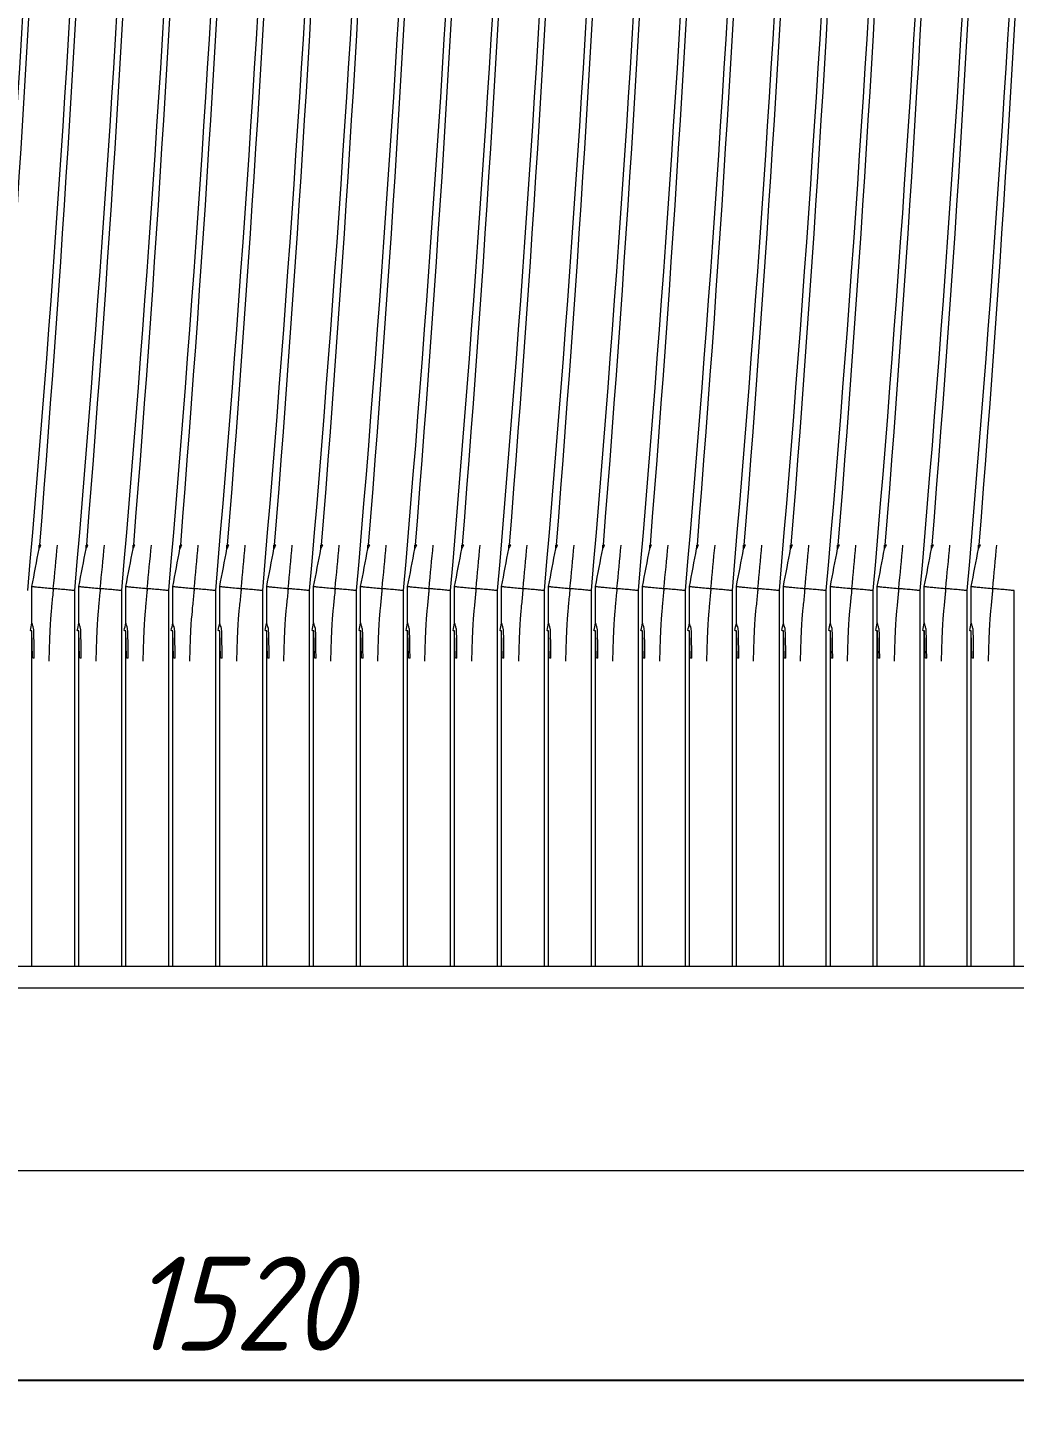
# Model space of a CAD drawing. Header units: millimetres. Extents: x 18217 to 37054, y 415 to 7180.
# Drawn here: x 19296 to 19663, y 4982 to 5501 of the extents above; entities that cross this region are included whole.
import ezdxf

# ---------------------------------------------------------------- set-up
doc = ezdxf.new("R2010")
doc.units = ezdxf.units.MM
doc.styles.add('GENISO', font='geniso.shx', dxfattribs={"oblique": 15})
doc.dimstyles.new('Scale', dxfattribs={"dimscale": 14, "dimtxt": 2.5, "dimasz": 2.5, "dimexe": 1, "dimexo": 1, "dimgap": 0.8, "dimtad": 1, "dimdec": 0, "dimzin": 0, "dimtxsty": 'GENISO', "dimcen": 2.5, "dimclrd": 1, "dimclre": 1, "dimclrt": 256, "dimadec": 0, "dimazin": 0, "dimtfac": 1, "dimtdec": 0, "dimtmove": 0, "dimatfit": 3, "dimfxl": 1, "dimtzin": 0, "dimlwd": -1, "dimlwe": -1, "dimarcsym": 0})

# ---------------------------------------------------------------- blocks, each defined once
blk = doc.blocks.new('*D158')
at = {"color": 1, "transparency": 16777216}
for p, q in [((18639.18, 5136.68), (18639.18, 4982.41)), ((20159.18, 5136.68), (20159.18, 4982.41)), ((20124.18, 4996.41), (18674.18, 4996.41))]:
    blk.add_line(p, q, dxfattribs=at)
for points in [[(18674.18, 5002.24), (18674.18, 4990.57), (18639.18, 4996.41)], [(20124.18, 5002.24), (20124.18, 4990.57), (20159.18, 4996.41)]]:
    blk.add_solid(points, dxfattribs=at)
at = {"layer": 'Defpoints', "color": 0, "transparency": 16777216}
for p in [(18639.18, 5150.68), (20159.18, 5150.68), (18639.18, 4996.41)]:
    blk.add_point(p, dxfattribs=at)
at = {"transparency": 16777216, "insert": (19374.71, 5025.11), "char_height": 35, "attachment_point": 5, "style": 'GENISO'}
blk.add_mtext('1520', dxfattribs=at)

msp = doc.modelspace()

# ---------------------------------------------------------------- linework, layer by layer
at = {"linetype": 'ByBlock', "lineweight": 9}
for p, q in [((19300.58, 5307.77), (19299.88, 5307.77)), ((19318.08, 5307.77), (19317.38, 5307.77)), ((19335.58, 5307.77), (19334.88, 5307.77)), ((19353.08, 5307.77), (19352.38, 5307.77)), ((19370.58, 5307.77), (19369.88, 5307.77)), ((19388.08, 5307.77), (19387.38, 5307.77)), ((19405.58, 5307.77), (19404.88, 5307.77)), ((19423.08, 5307.77), (19422.38, 5307.77)), ((19440.58, 5307.77), (19439.88, 5307.77)), ((19458.08, 5307.77), (19457.38, 5307.77)), ((19475.58, 5307.77), (19474.88, 5307.77)), ((19493.08, 5307.77), (19492.38, 5307.77)), ((19510.58, 5307.77), (19509.88, 5307.77)), ((19528.08, 5307.77), (19527.38, 5307.77)), ((19545.58, 5307.77), (19544.88, 5307.77)), ((19563.08, 5307.77), (19562.38, 5307.77)), ((19580.58, 5307.77), (19579.88, 5307.77)), ((19598.08, 5307.77), (19597.38, 5307.77)), ((19615.58, 5307.77), (19614.88, 5307.77)), ((19633.08, 5307.77), (19632.38, 5307.77)), ((19650.58, 5307.77), (19649.88, 5307.77)), ((19297.18, 5278.76), (19297.18, 5292.36)), ((19313.18, 5150.68), (19313.18, 5290.8)), ((19314.68, 5278.76), (19314.68, 5292.36)), ((19330.68, 5150.68), (19330.68, 5290.8)), ((19332.18, 5278.76), (19332.18, 5292.36)), ((19348.18, 5150.68), (19348.18, 5290.8)), ((19349.68, 5278.76), (19349.68, 5292.36)), ((19365.68, 5150.68), (19365.68, 5290.8)), ((19367.18, 5278.76), (19367.18, 5292.36)), ((19383.18, 5150.68), (19383.18, 5290.8)), ((19384.68, 5278.76), (19384.68, 5292.36)), ((19400.68, 5150.68), (19400.68, 5290.8)), ((19402.18, 5278.76), (19402.18, 5292.36)), ((19418.18, 5150.68), (19418.18, 5290.8)), ((19419.68, 5278.76), (19419.68, 5292.36)), ((19435.68, 5150.68), (19435.68, 5290.8)), ((19437.18, 5278.76), (19437.18, 5292.36)), ((19453.18, 5150.68), (19453.18, 5290.8)), ((19454.68, 5278.76), (19454.68, 5292.36)), ((19470.68, 5150.68), (19470.68, 5290.8)), ((19472.18, 5278.76), (19472.18, 5292.36)), ((19488.18, 5150.68), (19488.18, 5290.8)), ((19489.68, 5278.76), (19489.68, 5292.36)), ((19505.68, 5150.68), (19505.68, 5290.8)), ((19507.18, 5278.76), (19507.18, 5292.36)), ((19523.18, 5150.68), (19523.18, 5290.8)), ((19524.68, 5278.76), (19524.68, 5292.36)), ((19540.68, 5150.68), (19540.68, 5290.8)), ((19542.18, 5278.76), (19542.18, 5292.36)), ((19558.18, 5150.68), (19558.18, 5290.8)), ((19559.68, 5278.76), (19559.68, 5292.36)), ((19575.68, 5150.68), (19575.68, 5290.8)), ((19577.18, 5278.76), (19577.18, 5292.36)), ((19593.18, 5150.68), (19593.18, 5290.8)), ((19594.68, 5278.76), (19594.68, 5292.36)), ((19610.68, 5150.68), (19610.68, 5290.8)), ((19612.18, 5278.76), (19612.18, 5292.36)), ((19628.18, 5150.68), (19628.18, 5290.8)), ((19629.68, 5278.76), (19629.68, 5292.36)), ((19645.68, 5150.68), (19645.68, 5290.8)), ((19647.18, 5278.76), (19647.18, 5292.36)), ((19663.18, 5150.68), (19663.18, 5290.8)), ((19297.18, 5150.68), (19297.18, 5275.8)), ((19314.68, 5150.68), (19314.68, 5275.8)), ((19332.18, 5150.68), (19332.18, 5275.8)), ((19349.68, 5150.68), (19349.68, 5275.8)), ((19367.18, 5150.68), (19367.18, 5275.8)), ((19384.68, 5150.68), (19384.68, 5275.8)), ((19402.18, 5150.68), (19402.18, 5275.8)), ((19419.68, 5150.68), (19419.68, 5275.8)), ((19437.18, 5150.68), (19437.18, 5275.8)), ((19454.68, 5150.68), (19454.68, 5275.8)), ((19472.18, 5150.68), (19472.18, 5275.8)), ((19489.68, 5150.68), (19489.68, 5275.8)), ((19507.18, 5150.68), (19507.18, 5275.8)), ((19524.68, 5150.68), (19524.68, 5275.8)), ((19542.18, 5150.68), (19542.18, 5275.8)), ((19559.68, 5150.68), (19559.68, 5275.8)), ((19577.18, 5150.68), (19577.18, 5275.8)), ((19594.68, 5150.68), (19594.68, 5275.8)), ((19612.18, 5150.68), (19612.18, 5275.8)), ((19629.68, 5150.68), (19629.68, 5275.8)), ((19647.18, 5150.68), (19647.18, 5275.8)), ((20159.18, 5150.68), (18639.18, 5150.68)), ((20235.18, 5142.68), (18563.18, 5142.68)), ((18563.18, 5074.68), (20235.18, 5074.68))]:
    msp.add_line(p, q, dxfattribs=at)
at = {"linetype": 'ByBlock', "lineweight": 9, "flags": 128}
for points in [[(19298.08, 5265.62), (19297.75, 5265.68), (19297.46, 5265.74), (19297.21, 5275.8), (19297, 5275.84), (19296.83, 5275.87), (19296.71, 5275.9), (19296.64, 5275.91), (19296.62, 5275.92)], [(19315.58, 5265.62), (19315.25, 5265.68), (19314.96, 5265.74), (19314.71, 5275.8), (19314.5, 5275.84), (19314.33, 5275.87), (19314.21, 5275.9), (19314.14, 5275.91), (19314.12, 5275.92)], [(19333.08, 5265.62), (19332.75, 5265.68), (19332.46, 5265.74), (19332.21, 5275.8), (19332, 5275.84), (19331.83, 5275.87), (19331.71, 5275.9), (19331.64, 5275.91), (19331.62, 5275.92)], [(19350.58, 5265.62), (19350.25, 5265.68), (19349.96, 5265.74), (19349.71, 5275.8), (19349.5, 5275.84), (19349.33, 5275.87), (19349.21, 5275.9), (19349.14, 5275.91), (19349.12, 5275.92)], [(19368.08, 5265.62), (19367.75, 5265.68), (19367.46, 5265.74), (19367.21, 5275.8), (19367, 5275.84), (19366.83, 5275.87), (19366.71, 5275.9), (19366.64, 5275.91), (19366.62, 5275.92)], [(19385.58, 5265.62), (19385.25, 5265.68), (19384.96, 5265.74), (19384.71, 5275.8), (19384.5, 5275.84), (19384.33, 5275.87), (19384.21, 5275.9), (19384.14, 5275.91), (19384.12, 5275.92)], [(19403.08, 5265.62), (19402.75, 5265.68), (19402.46, 5265.74), (19402.21, 5275.8), (19402, 5275.84), (19401.83, 5275.87), (19401.71, 5275.9), (19401.64, 5275.91), (19401.62, 5275.92)], [(19420.58, 5265.62), (19420.25, 5265.68), (19419.96, 5265.74), (19419.71, 5275.8), (19419.5, 5275.84), (19419.33, 5275.87), (19419.21, 5275.9), (19419.14, 5275.91), (19419.12, 5275.92)], [(19438.08, 5265.62), (19437.75, 5265.68), (19437.46, 5265.74), (19437.21, 5275.8), (19437, 5275.84), (19436.83, 5275.87), (19436.71, 5275.9), (19436.64, 5275.91), (19436.62, 5275.92)], [(19455.58, 5265.62), (19455.25, 5265.68), (19454.96, 5265.74), (19454.71, 5275.8), (19454.5, 5275.84), (19454.33, 5275.87), (19454.21, 5275.9), (19454.14, 5275.91), (19454.12, 5275.92)], [(19473.08, 5265.62), (19472.75, 5265.68), (19472.46, 5265.74), (19472.21, 5275.8), (19472, 5275.84), (19471.83, 5275.87), (19471.71, 5275.9), (19471.64, 5275.91), (19471.62, 5275.92)], [(19490.58, 5265.62), (19490.25, 5265.68), (19489.96, 5265.74), (19489.71, 5275.8), (19489.5, 5275.84), (19489.33, 5275.87), (19489.21, 5275.9), (19489.14, 5275.91), (19489.12, 5275.92)], [(19508.08, 5265.62), (19507.75, 5265.68), (19507.46, 5265.74), (19507.21, 5275.8), (19507, 5275.84), (19506.83, 5275.87), (19506.71, 5275.9), (19506.64, 5275.91), (19506.62, 5275.92)], [(19525.58, 5265.62), (19525.25, 5265.68), (19524.96, 5265.74), (19524.71, 5275.8), (19524.5, 5275.84), (19524.33, 5275.87), (19524.21, 5275.9), (19524.14, 5275.91), (19524.12, 5275.92)], [(19543.08, 5265.62), (19542.75, 5265.68), (19542.46, 5265.74), (19542.21, 5275.8), (19542, 5275.84), (19541.83, 5275.87), (19541.71, 5275.9), (19541.64, 5275.91), (19541.62, 5275.92)], [(19560.58, 5265.62), (19560.25, 5265.68), (19559.96, 5265.74), (19559.71, 5275.8), (19559.5, 5275.84), (19559.33, 5275.87), (19559.21, 5275.9), (19559.14, 5275.91), (19559.12, 5275.92)], [(19578.08, 5265.62), (19577.75, 5265.68), (19577.46, 5265.74), (19577.21, 5275.8), (19577, 5275.84), (19576.83, 5275.87), (19576.71, 5275.9), (19576.64, 5275.91), (19576.62, 5275.92)], [(19595.58, 5265.62), (19595.25, 5265.68), (19594.96, 5265.74), (19594.71, 5275.8), (19594.5, 5275.84), (19594.33, 5275.87), (19594.21, 5275.9), (19594.14, 5275.91), (19594.12, 5275.92)], [(19613.08, 5265.62), (19612.75, 5265.68), (19612.46, 5265.74), (19612.21, 5275.8), (19612, 5275.84), (19611.83, 5275.87), (19611.71, 5275.9), (19611.64, 5275.91), (19611.62, 5275.92)], [(19630.58, 5265.62), (19630.25, 5265.68), (19629.96, 5265.74), (19629.71, 5275.8), (19629.5, 5275.84), (19629.33, 5275.87), (19629.21, 5275.9), (19629.14, 5275.91), (19629.12, 5275.92)], [(19648.08, 5265.62), (19647.75, 5265.68), (19647.46, 5265.74), (19647.21, 5275.8), (19647, 5275.84), (19646.83, 5275.87), (19646.71, 5275.9), (19646.64, 5275.91), (19646.62, 5275.92)]]:
    msp.add_lwpolyline(points, dxfattribs=at)
at = {"linetype": 'ByBlock', "lineweight": 9}
for centre, radius, start, end in [((11284.35, 5984.01), 8023.83, 355.043868, 4.956132), ((11301.85, 5984.01), 8023.83, 355.043868, 4.956132), ((11319.35, 5984.01), 8023.83, 355.043868, 4.956132), ((11336.85, 5984.01), 8023.83, 355.043868, 4.956132), ((11354.35, 5984.01), 8023.83, 355.043868, 4.956132), ((11371.85, 5984.01), 8023.83, 355.043868, 4.956132), ((11389.35, 5984.01), 8023.83, 355.043868, 4.956132), ((11406.85, 5984.01), 8023.83, 355.043868, 4.956132), ((11424.35, 5984.01), 8023.83, 355.043868, 4.956132), ((11441.85, 5984.01), 8023.83, 355.043868, 4.956132), ((11459.35, 5984.01), 8023.83, 355.043868, 4.956132), ((11476.85, 5984.01), 8023.83, 355.043868, 4.956132), ((11494.35, 5984.01), 8023.83, 355.043868, 4.956132), ((11511.85, 5984.01), 8023.83, 355.043868, 4.956132), ((11529.35, 5984.01), 8023.83, 355.043868, 4.956132), ((11546.85, 5984.01), 8023.83, 355.043868, 4.956132), ((11564.35, 5984.01), 8023.83, 355.043868, 4.956132), ((11581.85, 5984.01), 8023.83, 355.043868, 4.956132), ((11599.35, 5984.01), 8023.83, 355.043868, 4.956132), ((11616.85, 5984.01), 8023.83, 355.043868, 4.956132), ((11634.35, 5984.01), 8023.83, 355.043868, 4.956132), ((11651.85, 5984.01), 8023.83, 355.043868, 4.956132), ((10843.63, 5984.01), 8466.05, 355.418517, 4.581483), ((10861.13, 5984.01), 8466.05, 355.418517, 4.581483), ((10878.63, 5984.01), 8466.05, 355.418517, 4.581483), ((10896.13, 5984.01), 8466.05, 355.418517, 4.581483), ((10913.63, 5984.01), 8466.05, 355.418517, 4.581483), ((10931.13, 5984.01), 8466.05, 355.418517, 4.581483), ((10948.63, 5984.01), 8466.05, 355.418517, 4.581483), ((10966.13, 5984.01), 8466.05, 355.418517, 4.581483), ((10983.63, 5984.01), 8466.05, 355.418517, 4.581483), ((11001.13, 5984.01), 8466.05, 355.418517, 4.581483), ((11018.63, 5984.01), 8466.05, 355.418517, 4.581483), ((11036.13, 5984.01), 8466.05, 355.418517, 4.581483), ((11053.63, 5984.01), 8466.05, 355.418517, 4.581483), ((11071.13, 5984.01), 8466.05, 355.418517, 4.581483), ((11088.63, 5984.01), 8466.05, 355.418517, 4.581483), ((11106.13, 5984.01), 8466.05, 355.418517, 4.581483), ((11123.63, 5984.01), 8466.05, 355.418517, 4.581483), ((11141.13, 5984.01), 8466.05, 355.418517, 4.581483), ((11158.63, 5984.01), 8466.05, 355.418517, 4.581483), ((11176.13, 5984.01), 8466.05, 355.418517, 4.581483), ((11193.63, 5984.01), 8466.05, 355.418517, 4.581483), ((11211.13, 5984.01), 8466.05, 355.418517, 4.581483), ((17727.77, 5600.68), 1599.41, 348.88525, 349.39755), ((19142.77, 5307.77), 157.11, 359.5025, 0), ((17745.27, 5600.68), 1599.41, 348.88525, 349.39755), ((19160.27, 5307.77), 157.11, 359.5025, 0), ((17762.77, 5600.68), 1599.41, 348.88525, 349.39755), ((19177.77, 5307.77), 157.11, 359.5025, 0), ((17780.27, 5600.68), 1599.41, 348.88525, 349.39755), ((19195.27, 5307.77), 157.11, 359.5025, 0), ((17797.77, 5600.68), 1599.41, 348.88525, 349.39755), ((19212.77, 5307.77), 157.11, 359.5025, 0), ((17815.27, 5600.68), 1599.41, 348.88525, 349.39755), ((19230.27, 5307.77), 157.11, 359.5025, 0), ((17832.77, 5600.68), 1599.41, 348.88525, 349.39755), ((19247.77, 5307.77), 157.11, 359.5025, 0), ((17850.27, 5600.68), 1599.41, 348.88525, 349.39755), ((19265.27, 5307.77), 157.11, 359.5025, 0), ((17867.77, 5600.68), 1599.41, 348.88525, 349.39755), ((19282.77, 5307.77), 157.11, 359.5025, 0), ((17885.27, 5600.68), 1599.41, 348.88525, 349.39755), ((19300.27, 5307.77), 157.11, 359.5025, 0), ((17902.77, 5600.68), 1599.41, 348.88525, 349.39755), ((19317.77, 5307.77), 157.11, 359.5025, 0), ((17920.27, 5600.68), 1599.41, 348.88525, 349.39755), ((19335.27, 5307.77), 157.11, 359.5025, 0), ((17937.77, 5600.68), 1599.41, 348.88525, 349.39755), ((19352.77, 5307.77), 157.11, 359.5025, 0), ((17955.27, 5600.68), 1599.41, 348.88525, 349.39755), ((19370.27, 5307.77), 157.11, 359.5025, 0), ((17972.77, 5600.68), 1599.41, 348.88525, 349.39755), ((19387.77, 5307.77), 157.11, 359.5025, 0), ((17990.27, 5600.68), 1599.41, 348.88525, 349.39755), ((19405.27, 5307.77), 157.11, 359.5025, 0), ((18007.77, 5600.68), 1599.41, 348.88525, 349.39755), ((19422.77, 5307.77), 157.11, 359.5025, 0), ((18025.27, 5600.68), 1599.41, 348.88525, 349.39755), ((19440.27, 5307.77), 157.11, 359.5025, 0), ((18042.77, 5600.68), 1599.41, 348.88525, 349.39755), ((19457.77, 5307.77), 157.11, 359.5025, 0), ((18060.27, 5600.68), 1599.41, 348.88525, 349.39755), ((19475.27, 5307.77), 157.11, 359.5025, 0), ((18077.77, 5600.68), 1599.41, 348.88525, 349.39755), ((19492.77, 5307.77), 157.11, 359.5025, 0), ((19142.77, 5307.77), 157.11, 348.3045, 349.3624), ((19160.27, 5307.77), 157.11, 348.3045, 349.3624), ((19177.77, 5307.77), 157.11, 348.3045, 349.3624), ((19195.27, 5307.77), 157.11, 348.3045, 349.3624), ((19212.77, 5307.77), 157.11, 348.3045, 349.3624), ((19230.27, 5307.77), 157.11, 348.3045, 349.3624), ((19247.77, 5307.77), 157.11, 348.3045, 349.3624), ((19265.27, 5307.77), 157.11, 348.3045, 349.3624), ((19282.77, 5307.77), 157.11, 348.3045, 349.3624), ((19300.27, 5307.77), 157.11, 348.3045, 349.3624), ((19317.77, 5307.77), 157.11, 348.3045, 349.3624), ((19335.27, 5307.77), 157.11, 348.3045, 349.3624), ((19352.77, 5307.77), 157.11, 348.3045, 349.3624), ((19370.27, 5307.77), 157.11, 348.3045, 349.3624), ((19387.77, 5307.77), 157.11, 348.3045, 349.3624), ((19405.27, 5307.77), 157.11, 348.3045, 349.3624), ((19422.77, 5307.77), 157.11, 348.3045, 349.3624), ((19440.27, 5307.77), 157.11, 348.3045, 349.3624), ((19457.77, 5307.77), 157.11, 348.3045, 349.3624), ((19475.27, 5307.77), 157.11, 348.3045, 349.3624), ((19492.77, 5307.77), 157.11, 348.3045, 349.3624)]:
    msp.add_arc(centre, radius, start, end, dxfattribs=at)
for points, knots in [([(19299.87, 5306.4), (19299.89, 5306.43), (19299.92, 5306.49), (19300.18, 5306.95), (19300.43, 5307.46), (19300.58, 5307.77)], [0, 0, 0, 0, 0.285555, 0.56986, 1, 1, 1, 1]), ([(19305.18, 5291.58), (19305.18, 5291.59), (19305.7, 5296.99), (19306.21, 5302.38), (19306.71, 5307.77)], [0, 0, 0, 0, 0.002508, 1, 1, 1, 1]), ([(19317.37, 5306.4), (19317.39, 5306.43), (19317.42, 5306.49), (19317.68, 5306.95), (19317.93, 5307.46), (19318.08, 5307.77)], [0, 0, 0, 0, 0.285558, 0.569859, 1, 1, 1, 1]), ([(19322.68, 5291.58), (19322.68, 5291.59), (19323.2, 5296.99), (19323.71, 5302.38), (19324.21, 5307.77)], [0, 0, 0, 0, 0.002508, 1, 1, 1, 1]), ([(19334.87, 5306.4), (19334.89, 5306.43), (19334.92, 5306.49), (19335.18, 5306.95), (19335.43, 5307.46), (19335.58, 5307.77)], [0, 0, 0, 0, 0.285555, 0.569855, 1, 1, 1, 1]), ([(19340.18, 5291.58), (19340.18, 5291.59), (19340.7, 5296.99), (19341.21, 5302.38), (19341.71, 5307.77)], [0, 0, 0, 0, 0.002508, 1, 1, 1, 1]), ([(19352.37, 5306.4), (19352.39, 5306.43), (19352.42, 5306.49), (19352.68, 5306.95), (19352.93, 5307.46), (19353.08, 5307.77)], [0, 0, 0, 0, 0.285555, 0.56986, 1, 1, 1, 1]), ([(19357.68, 5291.58), (19357.68, 5291.59), (19358.21, 5296.99), (19358.71, 5302.38), (19359.21, 5307.77)], [0, 0, 0, 0, 0.002509, 1, 1, 1, 1]), ([(19369.87, 5306.4), (19369.89, 5306.43), (19369.92, 5306.49), (19370.18, 5306.95), (19370.43, 5307.46), (19370.58, 5307.77)], [0, 0, 0, 0, 0.285555, 0.56986, 1, 1, 1, 1]), ([(19375.18, 5291.58), (19375.18, 5291.59), (19375.7, 5296.99), (19376.21, 5302.38), (19376.71, 5307.77)], [0, 0, 0, 0, 0.002508, 1, 1, 1, 1]), ([(19387.37, 5306.4), (19387.39, 5306.43), (19387.42, 5306.49), (19387.68, 5306.95), (19387.93, 5307.46), (19388.08, 5307.77)], [0, 0, 0, 0, 0.285556, 0.569855, 1, 1, 1, 1]), ([(19392.68, 5291.58), (19392.68, 5291.59), (19393.2, 5296.99), (19393.71, 5302.38), (19394.21, 5307.77)], [0, 0, 0, 0, 0.002508, 1, 1, 1, 1]), ([(19404.87, 5306.4), (19404.89, 5306.43), (19404.92, 5306.49), (19405.18, 5306.95), (19405.43, 5307.46), (19405.58, 5307.77)], [0, 0, 0, 0, 0.285555, 0.56986, 1, 1, 1, 1]), ([(19410.18, 5291.58), (19410.18, 5291.59), (19410.7, 5296.99), (19411.21, 5302.38), (19411.71, 5307.77)], [0, 0, 0, 0, 0.002508, 1, 1, 1, 1]), ([(19422.37, 5306.4), (19422.39, 5306.43), (19422.42, 5306.49), (19422.68, 5306.95), (19422.93, 5307.46), (19423.08, 5307.77)], [0, 0, 0, 0, 0.285555, 0.56986, 1, 1, 1, 1]), ([(19427.68, 5291.58), (19427.68, 5291.59), (19428.2, 5296.99), (19428.71, 5302.38), (19429.21, 5307.77)], [0, 0, 0, 0, 0.002508, 1, 1, 1, 1]), ([(19439.87, 5306.4), (19439.89, 5306.43), (19439.92, 5306.49), (19440.18, 5306.95), (19440.43, 5307.46), (19440.58, 5307.77)], [0, 0, 0, 0, 0.285558, 0.569859, 1, 1, 1, 1]), ([(19445.18, 5291.58), (19445.18, 5291.59), (19445.7, 5296.99), (19446.21, 5302.38), (19446.71, 5307.77)], [0, 0, 0, 0, 0.002508, 1, 1, 1, 1]), ([(19457.37, 5306.4), (19457.39, 5306.43), (19457.42, 5306.49), (19457.68, 5306.95), (19457.93, 5307.46), (19458.08, 5307.77)], [0, 0, 0, 0, 0.285556, 0.569855, 1, 1, 1, 1]), ([(19462.68, 5291.58), (19462.68, 5291.59), (19463.2, 5296.99), (19463.71, 5302.38), (19464.21, 5307.77)], [0, 0, 0, 0, 0.002508, 1, 1, 1, 1]), ([(19474.87, 5306.4), (19474.89, 5306.43), (19474.92, 5306.49), (19475.18, 5306.95), (19475.43, 5307.46), (19475.58, 5307.77)], [0, 0, 0, 0, 0.285555, 0.56986, 1, 1, 1, 1]), ([(19480.18, 5291.58), (19480.18, 5291.59), (19480.7, 5296.99), (19481.21, 5302.38), (19481.71, 5307.77)], [0, 0, 0, 0, 0.002508, 1, 1, 1, 1]), ([(19492.37, 5306.4), (19492.39, 5306.43), (19492.42, 5306.49), (19492.68, 5306.95), (19492.93, 5307.46), (19493.08, 5307.77)], [0, 0, 0, 0, 0.285555, 0.56986, 1, 1, 1, 1]), ([(19497.68, 5291.58), (19497.68, 5291.59), (19498.2, 5296.99), (19498.71, 5302.38), (19499.21, 5307.77)], [0, 0, 0, 0, 0.002508, 1, 1, 1, 1]), ([(19509.87, 5306.4), (19509.89, 5306.43), (19509.92, 5306.49), (19510.18, 5306.95), (19510.43, 5307.46), (19510.58, 5307.77)], [0, 0, 0, 0, 0.285558, 0.569859, 1, 1, 1, 1]), ([(19515.18, 5291.58), (19515.18, 5291.59), (19515.7, 5296.99), (19516.21, 5302.38), (19516.71, 5307.77)], [0, 0, 0, 0, 0.002508, 1, 1, 1, 1]), ([(19527.37, 5306.4), (19527.39, 5306.43), (19527.42, 5306.49), (19527.68, 5306.95), (19527.93, 5307.46), (19528.08, 5307.77)], [0, 0, 0, 0, 0.285555, 0.569855, 1, 1, 1, 1]), ([(19532.68, 5291.58), (19532.68, 5291.59), (19533.2, 5296.99), (19533.71, 5302.38), (19534.21, 5307.77)], [0, 0, 0, 0, 0.002508, 1, 1, 1, 1]), ([(19544.87, 5306.4), (19544.89, 5306.43), (19544.92, 5306.49), (19545.18, 5306.95), (19545.43, 5307.46), (19545.58, 5307.77)], [0, 0, 0, 0, 0.285555, 0.56986, 1, 1, 1, 1]), ([(19550.18, 5291.58), (19550.18, 5291.59), (19550.71, 5296.99), (19551.21, 5302.38), (19551.71, 5307.77)], [0, 0, 0, 0, 0.002509, 1, 1, 1, 1]), ([(19562.37, 5306.4), (19562.39, 5306.43), (19562.42, 5306.49), (19562.68, 5306.95), (19562.93, 5307.46), (19563.08, 5307.77)], [0, 0, 0, 0, 0.285558, 0.569859, 1, 1, 1, 1]), ([(19567.68, 5291.58), (19567.68, 5291.59), (19568.2, 5296.99), (19568.71, 5302.38), (19569.21, 5307.77)], [0, 0, 0, 0, 0.002508, 1, 1, 1, 1]), ([(19579.87, 5306.4), (19579.89, 5306.43), (19579.92, 5306.49), (19580.18, 5306.95), (19580.43, 5307.46), (19580.58, 5307.77)], [0, 0, 0, 0, 0.285556, 0.569855, 1, 1, 1, 1]), ([(19585.18, 5291.58), (19585.18, 5291.59), (19585.7, 5296.99), (19586.21, 5302.38), (19586.71, 5307.77)], [0, 0, 0, 0, 0.002508, 1, 1, 1, 1]), ([(19597.37, 5306.4), (19597.39, 5306.43), (19597.42, 5306.49), (19597.68, 5306.95), (19597.93, 5307.46), (19598.08, 5307.77)], [0, 0, 0, 0, 0.285558, 0.569864, 1, 1, 1, 1]), ([(19602.68, 5291.58), (19602.68, 5291.59), (19603.2, 5296.99), (19603.71, 5302.38), (19604.21, 5307.77)], [0, 0, 0, 0, 0.002508, 1, 1, 1, 1]), ([(19614.87, 5306.4), (19614.89, 5306.43), (19614.92, 5306.49), (19615.18, 5306.95), (19615.43, 5307.46), (19615.58, 5307.77)], [0, 0, 0, 0, 0.2855571, 0.5698535, 1, 1, 1, 1]), ([(19620.18, 5291.58), (19620.18, 5291.59), (19620.7, 5296.99), (19621.21, 5302.38), (19621.71, 5307.77)], [0, 0, 0, 0, 0.0025082, 1, 1, 1, 1]), ([(19632.37, 5306.4), (19632.39, 5306.43), (19632.42, 5306.49), (19632.68, 5306.95), (19632.93, 5307.46), (19633.08, 5307.77)], [0, 0, 0, 0, 0.285552, 0.569856, 1, 1, 1, 1]), ([(19637.68, 5291.58), (19637.68, 5291.59), (19638.2, 5296.99), (19638.71, 5302.38), (19639.21, 5307.77)], [0, 0, 0, 0, 0.002508, 1, 1, 1, 1]), ([(19649.87, 5306.4), (19649.89, 5306.43), (19649.92, 5306.49), (19650.18, 5306.95), (19650.43, 5307.46), (19650.58, 5307.77)], [0, 0, 0, 0, 0.285558, 0.569864, 1, 1, 1, 1]), ([(19655.18, 5291.58), (19655.18, 5291.59), (19655.7, 5296.99), (19656.21, 5302.38), (19656.71, 5307.77)], [0, 0, 0, 0, 0.002508, 1, 1, 1, 1]), ([(19297.18, 5292.36), (19297.27, 5292.35), (19297.44, 5292.33), (19298.81, 5292.2), (19300.83, 5292), (19303.07, 5291.78), (19304.57, 5291.64), (19305.17, 5291.58), (19305.18, 5291.58)], [0, 0, 0, 0, 0.213412, 0.426834, 0.640706, 0.856444, 0.996744, 1, 1, 1, 1]), ([(19305.18, 5291.58), (19305.18, 5291.57), (19305.16, 5291.44), (19305.11, 5290.86), (19304.88, 5288.48), (19304.33, 5282.91), (19303.81, 5277.8), (19303.48, 5264.5)], [0, 0, 0, 0, 0.002378, 0.022293, 0.101958, 0.420623, 1, 1, 1, 1]), ([(19313.18, 5290.8), (19313.09, 5290.81), (19312.92, 5290.83), (19311.55, 5290.96), (19309.53, 5291.16), (19307.29, 5291.37), (19305.79, 5291.52), (19305.19, 5291.58), (19305.18, 5291.58)], [0, 0, 0, 0, 0.213424, 0.426852, 0.640729, 0.856458, 0.996748, 1, 1, 1, 1]), ([(19314.68, 5292.36), (19314.77, 5292.35), (19314.94, 5292.33), (19316.31, 5292.2), (19318.33, 5292), (19320.57, 5291.78), (19322.07, 5291.64), (19322.67, 5291.58), (19322.68, 5291.58)], [0, 0, 0, 0, 0.213413, 0.426837, 0.640706, 0.856444, 0.996748, 1, 1, 1, 1]), ([(19322.68, 5291.58), (19322.68, 5291.57), (19322.67, 5291.44), (19322.61, 5290.86), (19322.38, 5288.48), (19321.83, 5282.91), (19321.31, 5277.8), (19320.98, 5264.5)], [0, 0, 0, 0, 0.002377, 0.022293, 0.101958, 0.420622, 1, 1, 1, 1]), ([(19330.68, 5290.8), (19330.59, 5290.81), (19330.42, 5290.83), (19329.05, 5290.96), (19327.03, 5291.16), (19324.79, 5291.37), (19323.29, 5291.52), (19322.69, 5291.58), (19322.68, 5291.58)], [0, 0, 0, 0, 0.2134245, 0.4268516, 0.6407256, 0.856458, 0.996748, 1, 1, 1, 1]), ([(19332.18, 5292.36), (19332.27, 5292.35), (19332.44, 5292.33), (19333.81, 5292.2), (19335.83, 5292), (19338.07, 5291.78), (19339.57, 5291.64), (19340.17, 5291.58), (19340.18, 5291.58)], [0, 0, 0, 0, 0.213414, 0.426837, 0.640709, 0.856443, 0.996748, 1, 1, 1, 1]), ([(19340.18, 5291.58), (19340.18, 5291.57), (19340.17, 5291.44), (19340.11, 5290.86), (19339.88, 5288.48), (19339.33, 5282.91), (19338.81, 5277.8), (19338.48, 5264.5)], [0, 0, 0, 0, 0.002377, 0.022293, 0.101958, 0.420622, 1, 1, 1, 1]), ([(19348.18, 5290.8), (19348.09, 5290.81), (19347.92, 5290.83), (19346.55, 5290.96), (19344.53, 5291.16), (19342.29, 5291.37), (19340.79, 5291.52), (19340.19, 5291.58), (19340.18, 5291.58)], [0, 0, 0, 0, 0.2134245, 0.4268516, 0.6407256, 0.856458, 0.996748, 1, 1, 1, 1]), ([(19349.68, 5292.36), (19349.77, 5292.35), (19349.94, 5292.33), (19351.31, 5292.2), (19353.33, 5292), (19355.57, 5291.78), (19357.07, 5291.64), (19357.67, 5291.58), (19357.68, 5291.58)], [0, 0, 0, 0, 0.213413, 0.426836, 0.640709, 0.856443, 0.996748, 1, 1, 1, 1]), ([(19357.68, 5291.58), (19357.68, 5291.57), (19357.67, 5291.44), (19357.61, 5290.86), (19357.38, 5288.48), (19356.83, 5282.91), (19356.31, 5277.8), (19355.98, 5264.5)], [0, 0, 0, 0, 0.0023773, 0.0222925, 0.101958, 0.4206224, 1, 1, 1, 1]), ([(19365.68, 5290.8), (19365.59, 5290.81), (19365.42, 5290.83), (19364.05, 5290.96), (19362.03, 5291.16), (19359.79, 5291.37), (19358.29, 5291.52), (19357.69, 5291.58), (19357.68, 5291.58)], [0, 0, 0, 0, 0.213423, 0.426852, 0.640726, 0.856458, 0.996743, 1, 1, 1, 1]), ([(19367.18, 5292.36), (19367.27, 5292.35), (19367.44, 5292.33), (19368.81, 5292.2), (19370.83, 5292), (19373.07, 5291.78), (19374.57, 5291.64), (19375.17, 5291.58), (19375.18, 5291.58)], [0, 0, 0, 0, 0.2134125, 0.4268372, 0.6407058, 0.8564435, 0.9967436, 1, 1, 1, 1]), ([(19375.18, 5291.58), (19375.18, 5291.57), (19375.17, 5291.44), (19375.11, 5290.86), (19374.88, 5288.48), (19374.33, 5282.91), (19373.81, 5277.8), (19373.48, 5264.5)], [0, 0, 0, 0, 0.0023773, 0.0222929, 0.1019583, 0.4206226, 1, 1, 1, 1]), ([(19383.18, 5290.8), (19383.09, 5290.81), (19382.92, 5290.83), (19381.55, 5290.96), (19379.53, 5291.16), (19377.29, 5291.37), (19375.79, 5291.52), (19375.19, 5291.58), (19375.18, 5291.58)], [0, 0, 0, 0, 0.213424, 0.426851, 0.640725, 0.856458, 0.996748, 1, 1, 1, 1]), ([(19384.68, 5292.36), (19384.77, 5292.35), (19384.94, 5292.33), (19386.31, 5292.2), (19388.33, 5292), (19390.57, 5291.78), (19392.07, 5291.64), (19392.67, 5291.58), (19392.68, 5291.58)], [0, 0, 0, 0, 0.213413, 0.426837, 0.640706, 0.856444, 0.996748, 1, 1, 1, 1]), ([(19392.68, 5291.58), (19392.68, 5291.57), (19392.67, 5291.44), (19392.61, 5290.86), (19392.38, 5288.48), (19391.83, 5282.91), (19391.31, 5277.8), (19390.98, 5264.5)], [0, 0, 0, 0, 0.002377, 0.022293, 0.101958, 0.420622, 1, 1, 1, 1]), ([(19400.68, 5290.8), (19400.59, 5290.81), (19400.42, 5290.83), (19399.05, 5290.96), (19397.03, 5291.16), (19394.79, 5291.37), (19393.29, 5291.52), (19392.69, 5291.58), (19392.68, 5291.58)], [0, 0, 0, 0, 0.2134245, 0.4268516, 0.6407256, 0.856458, 0.996748, 1, 1, 1, 1]), ([(19402.18, 5292.36), (19402.27, 5292.35), (19402.44, 5292.33), (19403.81, 5292.2), (19405.83, 5292), (19408.07, 5291.78), (19409.57, 5291.64), (19410.17, 5291.58), (19410.18, 5291.58)], [0, 0, 0, 0, 0.213413, 0.426836, 0.640709, 0.856443, 0.996748, 1, 1, 1, 1]), ([(19410.18, 5291.58), (19410.18, 5291.57), (19410.17, 5291.44), (19410.11, 5290.86), (19409.88, 5288.48), (19409.33, 5282.91), (19408.81, 5277.8), (19408.48, 5264.5)], [0, 0, 0, 0, 0.0023773, 0.0222925, 0.101958, 0.4206224, 1, 1, 1, 1]), ([(19418.18, 5290.8), (19418.09, 5290.81), (19417.92, 5290.83), (19416.55, 5290.96), (19414.53, 5291.16), (19412.29, 5291.37), (19410.79, 5291.52), (19410.19, 5291.58), (19410.18, 5291.58)], [0, 0, 0, 0, 0.2134245, 0.4268516, 0.6407256, 0.856458, 0.996748, 1, 1, 1, 1]), ([(19419.68, 5292.36), (19419.77, 5292.35), (19419.94, 5292.33), (19421.31, 5292.2), (19423.33, 5292), (19425.57, 5291.78), (19427.07, 5291.64), (19427.67, 5291.58), (19427.68, 5291.58)], [0, 0, 0, 0, 0.213412, 0.426834, 0.640706, 0.856444, 0.996744, 1, 1, 1, 1]), ([(19427.68, 5291.58), (19427.68, 5291.57), (19427.66, 5291.44), (19427.61, 5290.86), (19427.38, 5288.48), (19426.83, 5282.91), (19426.31, 5277.8), (19425.98, 5264.5)], [0, 0, 0, 0, 0.002378, 0.022293, 0.101958, 0.420623, 1, 1, 1, 1]), ([(19435.68, 5290.8), (19435.59, 5290.81), (19435.42, 5290.83), (19434.05, 5290.96), (19432.03, 5291.16), (19429.79, 5291.37), (19428.29, 5291.52), (19427.69, 5291.58), (19427.68, 5291.58)], [0, 0, 0, 0, 0.213424, 0.426852, 0.640729, 0.856458, 0.996748, 1, 1, 1, 1]), ([(19437.18, 5292.36), (19437.27, 5292.35), (19437.44, 5292.33), (19438.81, 5292.2), (19440.83, 5292), (19443.07, 5291.78), (19444.57, 5291.64), (19445.17, 5291.58), (19445.18, 5291.58)], [0, 0, 0, 0, 0.213413, 0.426837, 0.640706, 0.856444, 0.996748, 1, 1, 1, 1]), ([(19445.18, 5291.58), (19445.18, 5291.57), (19445.17, 5291.44), (19445.11, 5290.86), (19444.88, 5288.48), (19444.33, 5282.91), (19443.81, 5277.8), (19443.48, 5264.5)], [0, 0, 0, 0, 0.002377, 0.022293, 0.101958, 0.420622, 1, 1, 1, 1]), ([(19453.18, 5290.8), (19453.09, 5290.81), (19452.92, 5290.83), (19451.55, 5290.96), (19449.53, 5291.16), (19447.29, 5291.37), (19445.79, 5291.52), (19445.19, 5291.58), (19445.18, 5291.58)], [0, 0, 0, 0, 0.2134245, 0.4268516, 0.6407256, 0.856458, 0.996748, 1, 1, 1, 1]), ([(19454.68, 5292.36), (19454.77, 5292.35), (19454.94, 5292.33), (19456.31, 5292.2), (19458.33, 5292), (19460.57, 5291.78), (19462.07, 5291.64), (19462.67, 5291.58), (19462.68, 5291.58)], [0, 0, 0, 0, 0.213413, 0.426838, 0.64071, 0.856443, 0.996748, 1, 1, 1, 1]), ([(19462.68, 5291.58), (19462.68, 5291.57), (19462.67, 5291.44), (19462.61, 5290.86), (19462.38, 5288.48), (19461.83, 5282.91), (19461.31, 5277.8), (19460.98, 5264.5)], [0, 0, 0, 0, 0.002377, 0.022293, 0.101958, 0.420622, 1, 1, 1, 1]), ([(19470.68, 5290.8), (19470.59, 5290.81), (19470.42, 5290.83), (19469.05, 5290.96), (19467.03, 5291.16), (19464.79, 5291.37), (19463.29, 5291.52), (19462.69, 5291.58), (19462.68, 5291.58)], [0, 0, 0, 0, 0.2134245, 0.4268516, 0.6407256, 0.856458, 0.996748, 1, 1, 1, 1]), ([(19472.18, 5292.36), (19472.27, 5292.35), (19472.44, 5292.33), (19473.81, 5292.2), (19475.83, 5292), (19478.07, 5291.78), (19479.57, 5291.64), (19480.17, 5291.58), (19480.18, 5291.58)], [0, 0, 0, 0, 0.213413, 0.426836, 0.640709, 0.856443, 0.996748, 1, 1, 1, 1]), ([(19480.18, 5291.58), (19480.18, 5291.57), (19480.17, 5291.44), (19480.11, 5290.86), (19479.88, 5288.48), (19479.33, 5282.91), (19478.81, 5277.8), (19478.48, 5264.5)], [0, 0, 0, 0, 0.0023773, 0.0222925, 0.101958, 0.4206224, 1, 1, 1, 1]), ([(19488.18, 5290.8), (19488.09, 5290.81), (19487.92, 5290.83), (19486.55, 5290.96), (19484.53, 5291.16), (19482.29, 5291.37), (19480.79, 5291.52), (19480.19, 5291.58), (19480.18, 5291.58)], [0, 0, 0, 0, 0.213425, 0.426852, 0.640726, 0.856458, 0.996743, 1, 1, 1, 1]), ([(19489.68, 5292.36), (19489.77, 5292.35), (19489.94, 5292.33), (19491.31, 5292.2), (19493.33, 5292), (19495.57, 5291.78), (19497.07, 5291.64), (19497.67, 5291.58), (19497.68, 5291.58)], [0, 0, 0, 0, 0.2134125, 0.4268372, 0.6407058, 0.8564435, 0.9967436, 1, 1, 1, 1]), ([(19497.68, 5291.58), (19497.68, 5291.57), (19497.67, 5291.44), (19497.61, 5290.86), (19497.38, 5288.48), (19496.83, 5282.91), (19496.31, 5277.8), (19495.98, 5264.5)], [0, 0, 0, 0, 0.0023773, 0.0222929, 0.1019583, 0.4206226, 1, 1, 1, 1]), ([(19505.68, 5290.8), (19505.59, 5290.81), (19505.42, 5290.83), (19504.05, 5290.96), (19502.03, 5291.16), (19499.79, 5291.37), (19498.29, 5291.52), (19497.69, 5291.58), (19497.68, 5291.58)], [0, 0, 0, 0, 0.213424, 0.426851, 0.640725, 0.856458, 0.996748, 1, 1, 1, 1]), ([(19507.18, 5292.36), (19507.27, 5292.35), (19507.44, 5292.33), (19508.81, 5292.2), (19510.83, 5292), (19513.07, 5291.78), (19514.57, 5291.64), (19515.17, 5291.58), (19515.18, 5291.58)], [0, 0, 0, 0, 0.213413, 0.426837, 0.640706, 0.856444, 0.996748, 1, 1, 1, 1]), ([(19515.18, 5291.58), (19515.18, 5291.57), (19515.17, 5291.44), (19515.11, 5290.86), (19514.88, 5288.48), (19514.33, 5282.91), (19513.81, 5277.8), (19513.48, 5264.5)], [0, 0, 0, 0, 0.002377, 0.022293, 0.101958, 0.420622, 1, 1, 1, 1]), ([(19523.18, 5290.8), (19523.09, 5290.81), (19522.92, 5290.83), (19521.55, 5290.96), (19519.53, 5291.16), (19517.29, 5291.37), (19515.79, 5291.52), (19515.19, 5291.58), (19515.18, 5291.58)], [0, 0, 0, 0, 0.2134245, 0.4268516, 0.6407256, 0.856458, 0.996748, 1, 1, 1, 1]), ([(19524.68, 5292.36), (19524.77, 5292.35), (19524.94, 5292.33), (19526.31, 5292.2), (19528.33, 5292), (19530.57, 5291.78), (19532.07, 5291.64), (19532.67, 5291.58), (19532.68, 5291.58)], [0, 0, 0, 0, 0.213414, 0.426837, 0.640709, 0.856443, 0.996748, 1, 1, 1, 1]), ([(19532.68, 5291.58), (19532.68, 5291.57), (19532.67, 5291.44), (19532.61, 5290.86), (19532.38, 5288.48), (19531.83, 5282.91), (19531.31, 5277.8), (19530.98, 5264.5)], [0, 0, 0, 0, 0.0023773, 0.0222925, 0.101958, 0.4206224, 1, 1, 1, 1]), ([(19540.68, 5290.8), (19540.59, 5290.81), (19540.42, 5290.83), (19539.05, 5290.96), (19537.03, 5291.16), (19534.79, 5291.37), (19533.29, 5291.52), (19532.69, 5291.58), (19532.68, 5291.58)], [0, 0, 0, 0, 0.2134245, 0.4268516, 0.6407256, 0.856458, 0.996748, 1, 1, 1, 1]), ([(19542.18, 5292.36), (19542.27, 5292.35), (19542.44, 5292.33), (19543.81, 5292.2), (19545.83, 5292), (19548.07, 5291.78), (19549.57, 5291.64), (19550.17, 5291.58), (19550.18, 5291.58)], [0, 0, 0, 0, 0.213413, 0.426836, 0.640709, 0.856443, 0.996748, 1, 1, 1, 1]), ([(19550.18, 5291.58), (19550.18, 5291.57), (19550.17, 5291.44), (19550.11, 5290.86), (19549.88, 5288.48), (19549.33, 5282.91), (19548.81, 5277.8), (19548.48, 5264.5)], [0, 0, 0, 0, 0.0023773, 0.0222925, 0.101958, 0.4206224, 1, 1, 1, 1]), ([(19558.18, 5290.8), (19558.09, 5290.81), (19557.92, 5290.83), (19556.55, 5290.96), (19554.53, 5291.16), (19552.29, 5291.37), (19550.79, 5291.52), (19550.19, 5291.58), (19550.18, 5291.58)], [0, 0, 0, 0, 0.213423, 0.42685, 0.640726, 0.856454, 0.996743, 1, 1, 1, 1]), ([(19559.68, 5292.36), (19559.77, 5292.35), (19559.94, 5292.33), (19561.31, 5292.2), (19563.33, 5292), (19565.57, 5291.78), (19567.07, 5291.64), (19567.67, 5291.58), (19567.68, 5291.58)], [0, 0, 0, 0, 0.213413, 0.426837, 0.640706, 0.856444, 0.996748, 1, 1, 1, 1]), ([(19567.68, 5291.58), (19567.68, 5291.57), (19567.67, 5291.44), (19567.61, 5290.86), (19567.38, 5288.48), (19566.83, 5282.91), (19566.31, 5277.8), (19565.98, 5264.5)], [0, 0, 0, 0, 0.002377, 0.022293, 0.101958, 0.420622, 1, 1, 1, 1]), ([(19575.68, 5290.8), (19575.59, 5290.81), (19575.42, 5290.83), (19574.05, 5290.96), (19572.03, 5291.16), (19569.79, 5291.37), (19568.29, 5291.52), (19567.69, 5291.58), (19567.68, 5291.58)], [0, 0, 0, 0, 0.213424, 0.426851, 0.640725, 0.856458, 0.996748, 1, 1, 1, 1]), ([(19577.18, 5292.36), (19577.27, 5292.35), (19577.44, 5292.33), (19578.81, 5292.2), (19580.83, 5292), (19583.07, 5291.78), (19584.57, 5291.64), (19585.17, 5291.58), (19585.18, 5291.58)], [0, 0, 0, 0, 0.213413, 0.426838, 0.64071, 0.856448, 0.996744, 1, 1, 1, 1]), ([(19585.18, 5291.58), (19585.18, 5291.57), (19585.17, 5291.44), (19585.11, 5290.86), (19584.88, 5288.48), (19584.33, 5282.91), (19583.81, 5277.8), (19583.48, 5264.5)], [0, 0, 0, 0, 0.002377, 0.022293, 0.101958, 0.420623, 1, 1, 1, 1]), ([(19593.18, 5290.8), (19593.09, 5290.81), (19592.92, 5290.83), (19591.55, 5290.96), (19589.53, 5291.16), (19587.29, 5291.37), (19585.79, 5291.52), (19585.19, 5291.58), (19585.18, 5291.58)], [0, 0, 0, 0, 0.213423, 0.42685, 0.640731, 0.856458, 0.996743, 1, 1, 1, 1]), ([(19594.68, 5292.36), (19594.77, 5292.35), (19594.94, 5292.33), (19596.31, 5292.2), (19598.33, 5292), (19600.57, 5291.78), (19602.07, 5291.64), (19602.67, 5291.58), (19602.68, 5291.58)], [0, 0, 0, 0, 0.213412, 0.4268339, 0.6407019, 0.8564392, 0.9967436, 1, 1, 1, 1]), ([(19602.68, 5291.58), (19602.68, 5291.57), (19602.67, 5291.44), (19602.61, 5290.86), (19602.38, 5288.48), (19601.83, 5282.91), (19601.31, 5277.8), (19600.98, 5264.5)], [0, 0, 0, 0, 0.002377, 0.022293, 0.101959, 0.420623, 1, 1, 1, 1]), ([(19610.68, 5290.8), (19610.59, 5290.81), (19610.42, 5290.83), (19609.05, 5290.96), (19607.03, 5291.16), (19604.79, 5291.37), (19603.29, 5291.52), (19602.69, 5291.58), (19602.68, 5291.58)], [0, 0, 0, 0, 0.213426, 0.426854, 0.640729, 0.856458, 0.996753, 1, 1, 1, 1]), ([(19612.18, 5292.36), (19612.27, 5292.35), (19612.44, 5292.33), (19613.81, 5292.2), (19615.83, 5292), (19618.07, 5291.78), (19619.57, 5291.64), (19620.17, 5291.58), (19620.18, 5291.58)], [0, 0, 0, 0, 0.213415, 0.426839, 0.640709, 0.856448, 0.996753, 1, 1, 1, 1]), ([(19620.18, 5291.58), (19620.18, 5291.57), (19620.17, 5291.44), (19620.11, 5290.86), (19619.88, 5288.48), (19619.33, 5282.91), (19618.81, 5277.8), (19618.48, 5264.5)], [0, 0, 0, 0, 0.002377, 0.022293, 0.101958, 0.420622, 1, 1, 1, 1]), ([(19628.18, 5290.8), (19628.09, 5290.81), (19627.92, 5290.83), (19626.55, 5290.96), (19624.53, 5291.16), (19622.29, 5291.37), (19620.79, 5291.52), (19620.19, 5291.58), (19620.18, 5291.58)], [0, 0, 0, 0, 0.213423, 0.426849, 0.640723, 0.856458, 0.996743, 1, 1, 1, 1]), ([(19629.68, 5292.36), (19629.77, 5292.35), (19629.94, 5292.33), (19631.31, 5292.2), (19633.33, 5292), (19635.57, 5291.78), (19637.07, 5291.64), (19637.67, 5291.58), (19637.68, 5291.58)], [0, 0, 0, 0, 0.213412, 0.426835, 0.64071, 0.856439, 0.996744, 1, 1, 1, 1]), ([(19637.68, 5291.58), (19637.68, 5291.57), (19637.67, 5291.44), (19637.61, 5290.86), (19637.38, 5288.48), (19636.83, 5282.91), (19636.31, 5277.8), (19635.98, 5264.5)], [0, 0, 0, 0, 0.002377, 0.022293, 0.101958, 0.420623, 1, 1, 1, 1]), ([(19645.68, 5290.8), (19645.59, 5290.81), (19645.42, 5290.83), (19644.05, 5290.96), (19642.03, 5291.16), (19639.79, 5291.37), (19638.29, 5291.52), (19637.69, 5291.58), (19637.68, 5291.58)], [0, 0, 0, 0, 0.213426, 0.426854, 0.640729, 0.856457, 0.996743, 1, 1, 1, 1]), ([(19647.18, 5292.36), (19647.27, 5292.35), (19647.44, 5292.33), (19648.81, 5292.2), (19650.83, 5292), (19653.07, 5291.78), (19654.57, 5291.64), (19655.17, 5291.58), (19655.18, 5291.58)], [0, 0, 0, 0, 0.213412, 0.4268339, 0.6407019, 0.8564392, 0.9967436, 1, 1, 1, 1]), ([(19655.18, 5291.58), (19655.18, 5291.57), (19655.17, 5291.44), (19655.11, 5290.86), (19654.88, 5288.48), (19654.33, 5282.91), (19653.81, 5277.8), (19653.48, 5264.5)], [0, 0, 0, 0, 0.002377, 0.022293, 0.101959, 0.420623, 1, 1, 1, 1]), ([(19663.18, 5290.8), (19663.09, 5290.81), (19662.92, 5290.83), (19661.55, 5290.96), (19659.53, 5291.16), (19657.29, 5291.37), (19655.79, 5291.52), (19655.19, 5291.58), (19655.18, 5291.58)], [0, 0, 0, 0, 0.213425, 0.426853, 0.640728, 0.856457, 0.996753, 1, 1, 1, 1]), ([(19298.08, 5265.62), (19297.99, 5275.99), (19297.81, 5276.76), (19297.51, 5277.79), (19297.27, 5278.5), (19297.18, 5278.75), (19297.18, 5278.76), (19297.18, 5278.76)], [0, 0, 0, 0, 0.245005, 0.503066, 0.763216, 0.944416, 1, 1, 1, 1]), ([(19315.58, 5265.62), (19315.49, 5275.99), (19315.31, 5276.76), (19315.01, 5277.79), (19314.77, 5278.5), (19314.68, 5278.75), (19314.68, 5278.76), (19314.68, 5278.76)], [0, 0, 0, 0, 0.245006, 0.503067, 0.763217, 0.944415, 1, 1, 1, 1]), ([(19333.08, 5265.62), (19332.99, 5275.99), (19332.81, 5276.76), (19332.51, 5277.79), (19332.27, 5278.5), (19332.18, 5278.75), (19332.18, 5278.76), (19332.18, 5278.76)], [0, 0, 0, 0, 0.245007, 0.503068, 0.763218, 0.944415, 1, 1, 1, 1]), ([(19350.58, 5265.62), (19350.49, 5275.99), (19350.31, 5276.76), (19350.01, 5277.79), (19349.77, 5278.5), (19349.68, 5278.75), (19349.68, 5278.76), (19349.68, 5278.76)], [0, 0, 0, 0, 0.245008, 0.503066, 0.763216, 0.944416, 1, 1, 1, 1]), ([(19368.08, 5265.62), (19367.99, 5275.99), (19367.81, 5276.76), (19367.51, 5277.79), (19367.27, 5278.5), (19367.18, 5278.75), (19367.18, 5278.76), (19367.18, 5278.76)], [0, 0, 0, 0, 0.245006, 0.503067, 0.763217, 0.944415, 1, 1, 1, 1]), ([(19385.58, 5265.62), (19385.49, 5275.99), (19385.31, 5276.76), (19385.01, 5277.79), (19384.77, 5278.5), (19384.68, 5278.75), (19384.68, 5278.76), (19384.68, 5278.76)], [0, 0, 0, 0, 0.245007, 0.503068, 0.763218, 0.944415, 1, 1, 1, 1]), ([(19403.08, 5265.62), (19402.99, 5275.99), (19402.81, 5276.76), (19402.51, 5277.79), (19402.27, 5278.5), (19402.18, 5278.75), (19402.18, 5278.76), (19402.18, 5278.76)], [0, 0, 0, 0, 0.245008, 0.503066, 0.763218, 0.944416, 1, 1, 1, 1]), ([(19420.58, 5265.62), (19420.49, 5275.99), (19420.31, 5276.76), (19420.01, 5277.79), (19419.77, 5278.5), (19419.68, 5278.75), (19419.68, 5278.76), (19419.68, 5278.76)], [0, 0, 0, 0, 0.245005, 0.503066, 0.763216, 0.944416, 1, 1, 1, 1]), ([(19438.08, 5265.62), (19437.99, 5275.99), (19437.81, 5276.76), (19437.51, 5277.79), (19437.27, 5278.5), (19437.18, 5278.75), (19437.18, 5278.76), (19437.18, 5278.76)], [0, 0, 0, 0, 0.245006, 0.503067, 0.763217, 0.944415, 1, 1, 1, 1]), ([(19455.58, 5265.62), (19455.49, 5275.99), (19455.31, 5276.76), (19455.01, 5277.79), (19454.77, 5278.5), (19454.68, 5278.75), (19454.68, 5278.76), (19454.68, 5278.76)], [0, 0, 0, 0, 0.245007, 0.503068, 0.763218, 0.944415, 1, 1, 1, 1]), ([(19473.08, 5265.62), (19472.99, 5275.99), (19472.81, 5276.76), (19472.51, 5277.79), (19472.27, 5278.5), (19472.18, 5278.75), (19472.18, 5278.76), (19472.18, 5278.76)], [0, 0, 0, 0, 0.245008, 0.503066, 0.763216, 0.944416, 1, 1, 1, 1]), ([(19490.58, 5265.62), (19490.49, 5275.99), (19490.31, 5276.76), (19490.01, 5277.79), (19489.77, 5278.5), (19489.68, 5278.75), (19489.68, 5278.76), (19489.68, 5278.76)], [0, 0, 0, 0, 0.245005, 0.503066, 0.763216, 0.944416, 1, 1, 1, 1]), ([(19508.08, 5265.62), (19507.99, 5275.99), (19507.81, 5276.76), (19507.51, 5277.79), (19507.27, 5278.5), (19507.18, 5278.75), (19507.18, 5278.76), (19507.18, 5278.76)], [0, 0, 0, 0, 0.245006, 0.503067, 0.763217, 0.944415, 1, 1, 1, 1]), ([(19525.58, 5265.62), (19525.49, 5275.99), (19525.31, 5276.76), (19525.01, 5277.79), (19524.77, 5278.5), (19524.68, 5278.75), (19524.68, 5278.76), (19524.68, 5278.76)], [0, 0, 0, 0, 0.245008, 0.503065, 0.763217, 0.944415, 1, 1, 1, 1]), ([(19543.08, 5265.62), (19542.99, 5275.99), (19542.81, 5276.76), (19542.51, 5277.79), (19542.27, 5278.5), (19542.18, 5278.75), (19542.18, 5278.76), (19542.18, 5278.76)], [0, 0, 0, 0, 0.245005, 0.503066, 0.763216, 0.944416, 1, 1, 1, 1]), ([(19560.58, 5265.62), (19560.49, 5275.99), (19560.31, 5276.76), (19560.01, 5277.79), (19559.77, 5278.5), (19559.68, 5278.75), (19559.68, 5278.76), (19559.68, 5278.76)], [0, 0, 0, 0, 0.245006, 0.503067, 0.763217, 0.944415, 1, 1, 1, 1]), ([(19578.08, 5265.62), (19577.99, 5275.99), (19577.81, 5276.76), (19577.51, 5277.79), (19577.27, 5278.5), (19577.18, 5278.75), (19577.18, 5278.76), (19577.18, 5278.76)], [0, 0, 0, 0, 0.245007, 0.503068, 0.763218, 0.944415, 1, 1, 1, 1]), ([(19595.58, 5265.62), (19595.49, 5275.99), (19595.31, 5276.76), (19595.01, 5277.79), (19594.77, 5278.5), (19594.68, 5278.75), (19594.68, 5278.76), (19594.68, 5278.76)], [0, 0, 0, 0, 0.245008, 0.503067, 0.763217, 0.944415, 1, 1, 1, 1]), ([(19613.08, 5265.62), (19612.99, 5275.99), (19612.81, 5276.76), (19612.51, 5277.79), (19612.27, 5278.5), (19612.18, 5278.75), (19612.18, 5278.76), (19612.18, 5278.76)], [0, 0, 0, 0, 0.245007, 0.503069, 0.763218, 0.944416, 1, 1, 1, 1]), ([(19630.58, 5265.62), (19630.49, 5275.99), (19630.31, 5276.76), (19630.01, 5277.79), (19629.77, 5278.5), (19629.68, 5278.75), (19629.68, 5278.76), (19629.68, 5278.76)], [0, 0, 0, 0, 0.245008, 0.503067, 0.763217, 0.944415, 1, 1, 1, 1]), ([(19648.08, 5265.62), (19647.99, 5275.99), (19647.81, 5276.76), (19647.51, 5277.79), (19647.27, 5278.5), (19647.18, 5278.75), (19647.18, 5278.76), (19647.18, 5278.76)], [0, 0, 0, 0, 0.245008, 0.503067, 0.763217, 0.944415, 1, 1, 1, 1])]:
    msp.add_open_spline(points, degree=3, knots=knots, dxfattribs=at)

# ---------------------------------------------------------------- dimensions: what is measured, and where the dimension line sits
dim = msp.add_linear_dim(base=(18639.18, 4996.41), p1=(20159.18, 5150.68), p2=(18639.18, 5150.68), dimstyle='Scale')
dim.commit()
dim.dimension.update_dxf_attribs({"geometry": '*D158', "text_midpoint": (19374.71, 4996.41), "dimtype": 160})

doc.saveas('drawing.dxf')
